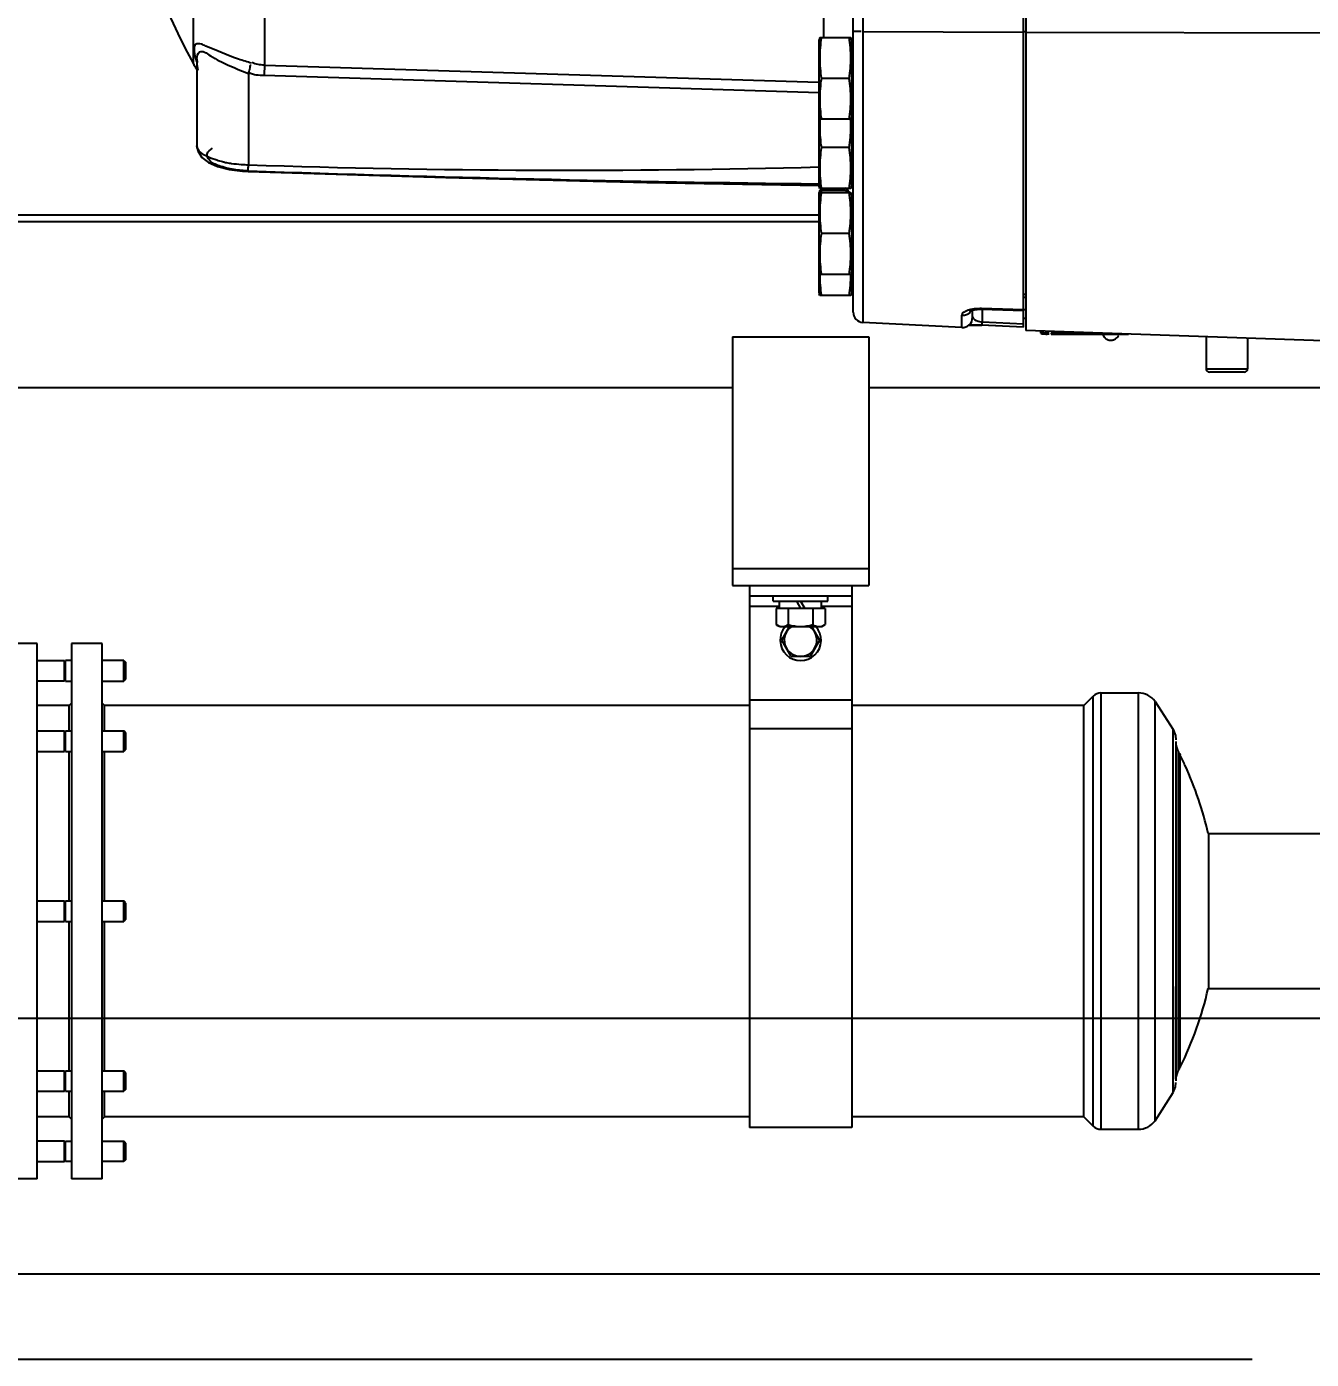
# Model space of a CAD drawing. Header units: millimetres. Extents: x 0 to 10500, y 0 to 7425.
# Drawn here: x 2226.6 to 2603.5, y 1625.7 to 2016.7 of the extents above; entities that cross this region are included whole.
import ezdxf

# ---------------------------------------------------------------- set-up
doc = ezdxf.new("R2010")
doc.units = ezdxf.units.MM
doc.header["$LTSCALE"] = 577.5
doc.layers.get('0').update_dxf_attribs({"linetype": 'CONTINUOUS'})
doc.layers.add('02___PRT_ALL_AXES', color=7, linetype='CONTINUOUS')
doc.layers.add('AXES', color=7, linetype='CONTINUOUS')
doc.styles.add('TEXTSTYLE_2', font='txt', dxfattribs={"width": 0.8})
doc.dimstyles.new('DIMSTYLE_1', dxfattribs={"dimtxt": 75, "dimasz": 3.5, "dimexe": 1.5, "dimexo": 1.5, "dimgap": 18.75, "dimtad": 1, "dimdec": 1, "dimtxsty": 'TEXTSTYLE_2', "dimblk": '_FILLED', "dimblk1": '_FILLED', "dimblk2": '_FILLED', "dimcen": 0.09, "dimadec": 1, "dimazin": 2, "dimtp": 0.1, "dimtm": 0.1, "dimtfac": 1, "dimtdec": 1, "dimtofl": 0, "dimtmove": 0, "dimatfit": 3, "dimldrblk": '_FILLED', "dimfxl": 1, "dimtolj": 1, "dimarcsym": 0})

# ---------------------------------------------------------------- blocks, each defined once
blk = doc.blocks.new('_FILLED')
at = {"color": 0, "linetype": 'ByBlock'}
blk.add_solid([(0, 0), (-1, 0.21), (-1, -0.21)], dxfattribs=at)
blk = doc.blocks.new('*D7')
at = {"color": 2, "linetype": 'Continuous', "transparency": 16777216}
for p, q in [((766.71, 2608.73), (681.85, 2608.73)), ((683.35, 2608.73), (683.35, 2129.73)), ((976.56, 2608.73), (818.98, 2608.73)), ((683.35, 1650.73), (683.35, 2129.73)), ((2711.14, 1650.73), (681.85, 1650.73))]:
    blk.add_line(p, q, dxfattribs=at)
at = {"color": 2, "linetype": 'Continuous', "transparency": 16777216, "xscale": 3.5, "yscale": 3.5, "zscale": 3.5}
for p, rotation in [((683.35, 2608.73), 90), ((683.35, 1650.73), 270)]:
    blk.add_blockref('_FILLED', p, dxfattribs=dict(at, rotation=rotation))
at = {"color": 2, "linetype": 'Continuous', "transparency": 16777216, "insert": (589.6, 2129.73), "char_height": 75, "width": 180, "attachment_point": 2, "rotation": 90, "line_spacing_factor": 0.9, "style": 'TEXTSTYLE_2'}
blk.add_mtext('958', dxfattribs=at)
blk = doc.blocks.new('*D8')
at = {"color": 2, "linetype": 'Continuous', "transparency": 16777216}
for p, q in [((2711.14, 2533.73), (889.89, 2533.73)), ((891.39, 2533.73), (891.39, 2129.73)), ((891.39, 1725.73), (891.39, 2129.73)), ((2711.14, 1725.73), (889.89, 1725.73))]:
    blk.add_line(p, q, dxfattribs=at)
at = {"color": 2, "linetype": 'Continuous', "transparency": 16777216, "xscale": 3.5, "yscale": 3.5, "zscale": 3.5}
for p, rotation in [((891.39, 2533.73), 90), ((891.39, 1725.73), 270)]:
    blk.add_blockref('_FILLED', p, dxfattribs=dict(at, rotation=rotation))
at = {"color": 2, "linetype": 'Continuous', "transparency": 16777216, "insert": (797.64, 2129.73), "char_height": 75, "width": 180, "attachment_point": 2, "rotation": 90, "line_spacing_factor": 0.9, "style": 'TEXTSTYLE_2'}
blk.add_mtext('808', dxfattribs=at)
blk = doc.blocks.new('*D9')
at = {"color": 2, "linetype": 'Continuous', "transparency": 16777216}
for p, q in [((747.82, 2633.73), (501.66, 2633.73)), ((503.16, 2633.73), (503.16, 2129.73)), ((503.16, 1625.73), (503.16, 2129.73)), ((2586.14, 1625.73), (501.66, 1625.73))]:
    blk.add_line(p, q, dxfattribs=at)
at = {"color": 2, "linetype": 'Continuous', "transparency": 16777216, "xscale": 3.5, "yscale": 3.5, "zscale": 3.5}
for p, rotation in [((503.16, 2633.73), 90), ((503.16, 1625.73), 270)]:
    blk.add_blockref('_FILLED', p, dxfattribs=dict(at, rotation=rotation))
at = {"color": 2, "linetype": 'Continuous', "transparency": 16777216, "insert": (409.41, 2129.73), "char_height": 75, "width": 240, "attachment_point": 2, "rotation": 90, "line_spacing_factor": 0.9, "style": 'TEXTSTYLE_2'}
blk.add_mtext('1008', dxfattribs=at)

msp = doc.modelspace()

# ---------------------------------------------------------------- linework, layer by layer
at = {"color": 6, "linetype": 'Continuous'}
for p, q in [((2519.08, 1928.56), (2519.08, 2268.97)), ((2519.69, 2268.9), (2519.69, 1927.56)), ((2471.92, 2266.5), (2471.92, 1929.96)), ((2469.08, 1932.96), (2469.08, 2263.5)), ((2296.37, 2166.19), (2296.37, 2005.44)), ((2275.47, 2153.5), (2275.47, 2005.96)), ((2460.39, 2025.03), (2460.39, 2013.53)), ((2471.92, 2015.31), (2519.08, 2015.14)), ((2519.08, 2015.3), (2519.69, 2015.3)), ((2519.69, 2015.14), (2690.01, 2014.73)), ((2459.25, 2013.53), (2459.08, 2012.89)), ((2459.08, 1990.18), (2459.08, 2012.88)), ((2459.25, 2013.53), (2468.41, 2013.53)), ((2468.58, 2012.89), (2468.41, 2013.53)), ((2468.58, 2012.89), (2468.58, 1969.87)), ((2469.08, 2012.89), (2468.58, 2012.89)), ((2276.58, 2007.22), (2276.58, 2007.23)), ((2276.58, 2007.14), (2276.58, 1981.77)), ((2291.67, 2003), (2291.67, 1976.18)), ((2459.08, 1997.34), (2296.32, 2002.34)), ((2296.37, 2005.44), (2459.05, 2000.45)), ((2467.91, 2001.53), (2459.75, 2001.53)), ((2459.25, 1989.53), (2459.08, 1990.17)), ((2459.08, 1969.88), (2459.08, 1990.17)), ((2468.58, 1990.17), (2468.41, 1989.53)), ((2469.08, 1990.17), (2468.58, 1990.17)), ((2468.41, 1989.53), (2459.25, 1989.53)), ((2276.58, 1981.77), (2276.85, 1980.24)), ((2276.85, 1980.24), (2278.06, 1978.33)), ((2467.91, 1981.23), (2459.75, 1981.23)), ((2278.06, 1978.33), (2280.01, 1976.85)), ((2280.01, 1976.85), (2282.65, 1975.69)), ((2282.65, 1975.69), (2286, 1974.82)), ((2286, 1974.82), (2289.93, 1974.3)), ((2289.93, 1974.3), (2291.65, 1974.21)), ((2291.67, 1974.39), (2291.65, 1974.21)), ((2291.65, 1974.21), (2349.58, 1972.44)), ((2349.58, 1972.44), (2408.53, 1971.02)), ((2408.53, 1971.02), (2459.08, 1970.1)), ((2459.25, 1969.23), (2459.08, 1969.87)), ((2459.25, 1968.73), (2459.08, 1968.09)), ((2459.08, 1967.39), (2459.08, 1968.08)), ((2459.25, 1968.03), (2459.08, 1967.39)), ((2459.08, 1938.48), (2459.08, 1967.38)), ((2468.41, 1969.23), (2459.25, 1969.23)), ((2459.25, 1968.73), (2466.63, 1968.73)), ((2459.25, 1968.03), (2468.41, 1968.03)), ((2465.95, 1969.23), (2467.46, 1968.13)), ((2468.58, 1969.87), (2468.41, 1969.23)), ((2468.58, 1967.39), (2468.41, 1968.03)), ((2469.08, 1969.87), (2468.58, 1969.87)), ((2468.58, 1967.39), (2468.58, 1938.47)), ((2469.08, 1967.39), (2468.58, 1967.39)), ((2467.91, 1956.03), (2459.75, 1956.03)), ((2459.25, 1944.03), (2459.08, 1944.67)), ((2468.41, 1944.03), (2459.25, 1944.03)), ((2468.58, 1944.67), (2468.41, 1944.03)), ((2469.08, 1944.67), (2468.58, 1944.67)), ((2459.25, 1937.83), (2459.08, 1938.47)), ((2468.41, 1937.83), (2459.25, 1937.83)), ((2468.58, 1938.47), (2468.41, 1937.83)), ((2469.08, 1938.47), (2468.58, 1938.47)), ((2519.69, 1938.13), (2519.08, 1938.13)), ((2519.69, 1937.3), (2519.08, 1937.3)), ((2500.92, 1928.44), (2500.92, 1932.05)), ((2503.35, 1933.28), (2503.66, 1933.41)), ((2503.4, 1933.32), (2503.35, 1933.28)), ((2503.66, 1933.41), (2504.71, 1933.66)), ((2504.08, 1931.44), (2504.08, 1933.51)), ((2504.08, 1931.72), (2504.08, 1931.69)), ((2504.08, 1931.69), (2504.09, 1931.61)), ((2504.09, 1931.61), (2504.1, 1931.56)), ((2504.71, 1933.66), (2506.28, 1933.79)), ((2506.28, 1933.79), (2506.83, 1933.79)), ((2506.83, 1933.79), (2506.76, 1933.98)), ((2519.08, 1933.61), (2506.76, 1933.98)), ((2506.83, 1933.79), (2519.08, 1933.41)), ((2507, 1930), (2507, 1933.79)), ((2519.08, 1933.74), (2519.69, 1933.74)), ((2500.92, 1928.44), (2471.92, 1929.96)), ((2502.89, 1929.11), (2503.25, 1929.13)), ((2503.25, 1929.13), (2504.26, 1929.17)), ((2504.26, 1929.17), (2505.58, 1929.16)), ((2505.58, 1929.16), (2506.79, 1929.12)), ((2506.76, 1929.13), (2506.79, 1929.12)), ((2519.08, 1928.58), (2506.76, 1929.13)), ((2519.08, 1928.56), (2506.79, 1929.12)), ((2519.08, 1929.45), (2507, 1930)), ((2519.69, 1931.13), (2519.08, 1931.13)), ((2519.69, 1931.1), (2519.08, 1931.1)), ((2690.01, 1921.61), (2519.69, 1927.55)), ((2524.12, 1926.77), (2524.12, 1927.15)), ((2527.17, 1926.88), (2527.17, 1926.5)), ((2538.97, 1926.88), (2527.17, 1926.88)), ((2527.17, 1926.5), (2549.87, 1926.5)), ((2572.59, 1925.71), (2572.59, 1916.35)), ((2584.79, 1925.28), (2584.79, 1916.35)), ((2572.59, 1916.35), (2584.79, 1916.35)), ((2583.79, 1915.35), (2573.6, 1915.35)), ((2541.74, 1821.23), (2552.74, 1821.23)), ((2552.74, 1693.23), (2552.74, 1821.23)), ((2557.62, 1818.72), (2562.94, 1810.49)), ((2557.62, 1695.74), (2557.62, 1818.72)), ((2562.94, 1810.49), (2563.61, 1808.8)), ((2562.94, 1703.98), (2562.94, 1810.49)), ((2563.61, 1808.8), (2563.75, 1807.47)), ((2563.73, 1806.45), (2563.73, 1735.32)), ((2563.75, 1806.97), (2563.75, 1707.43)), ((2564.54, 1803.84), (2564.79, 1803.43)), ((2564.54, 1710.62), (2564.54, 1803.84)), ((2564.79, 1803.43), (2565.01, 1803.01)), ((2565.01, 1802.95), (2565.01, 1803.01)), ((2565.01, 1798.33), (2565.01, 1802.95)), ((2565.01, 1711.62), (2565.01, 1798.33)), ((2563.73, 1707.88), (2563.73, 1735.1)), ((2564.54, 1710.62), (2564.79, 1711.03)), ((2564.79, 1711.03), (2565.01, 1711.46)), ((2565.01, 1711.86), (2565.02, 1711.46)), ((2562.94, 1703.98), (2563.61, 1705.66)), ((2563.61, 1705.66), (2563.75, 1706.99)), ((2557.62, 1695.74), (2562.94, 1703.98)), ((2541.74, 1693.23), (2552.74, 1693.23))]:
    msp.add_line(p, q, dxfattribs=at)
at = {"color": 7, "linetype": 'Continuous'}
for p, q in [((2000.14, 1961.55), (2459.25, 1961.55)), ((2000.14, 1959.53), (2459.25, 1959.53)), ((2438.66, 1852.73), (2438.66, 1693.73)), ((2438.66, 1849.73), (2468.66, 1849.73)), ((2468.66, 1852.73), (2468.66, 1693.73)), ((2438.66, 1846.73), (2447.49, 1846.73)), ((2460.83, 1846.03), (2446.45, 1846.03)), ((2452.43, 1848.13), (2453.64, 1846.03)), ((2453.64, 1848.13), (2454.86, 1846.03)), ((2459.79, 1846.73), (2468.66, 1846.73)), ((2229.76, 1835.73), (2220.76, 1835.73)), ((2229.76, 1678.73), (2229.76, 1835.73)), ((2239.76, 1835.73), (2239.76, 1678.73)), ((2248.76, 1835.73), (2239.76, 1835.73)), ((2248.76, 1678.73), (2248.76, 1835.73)), ((2229.76, 1830.73), (2237.76, 1830.73)), ((2237.76, 1824.73), (2237.76, 1830.73)), ((2237.76, 1830.19), (2237.99, 1830.6)), ((2238.07, 1824.73), (2238.07, 1830.73)), ((2239.76, 1830.73), (2238.07, 1830.73)), ((2255.14, 1830.73), (2248.76, 1830.73)), ((2255.14, 1830.73), (2255.76, 1830.12)), ((2255.14, 1824.73), (2255.14, 1830.73)), ((2255.76, 1825.34), (2255.76, 1830.12)), ((2237.76, 1824.73), (2229.76, 1824.73)), ((2237.76, 1825.27), (2237.99, 1824.87)), ((2238.07, 1824.73), (2239.76, 1824.73)), ((2248.76, 1824.73), (2255.14, 1824.73)), ((2255.76, 1825.34), (2255.14, 1824.73)), ((2239.08, 1817.56), (2239.76, 1818.23)), ((2249.43, 1817.56), (2248.76, 1818.23)), ((2438.66, 1819.23), (2468.66, 1819.23)), ((2536.74, 1817.56), (2539.48, 1820.29)), ((2539.48, 1694.17), (2539.48, 1820.29)), ((2541.74, 1821.23), (2541.74, 1693.23)), ((2239.08, 1817.56), (2229.76, 1817.56)), ((2239.08, 1810.08), (2239.08, 1817.56)), ((2249.43, 1810.08), (2249.43, 1817.56)), ((2438.66, 1817.56), (2249.43, 1817.56)), ((2536.74, 1817.56), (2468.66, 1817.56)), ((2536.74, 1696.91), (2536.74, 1817.56)), ((2438.66, 1810.77), (2468.66, 1810.77)), ((2229.76, 1810.08), (2237.76, 1810.08)), ((2237.76, 1804.08), (2237.76, 1810.08)), ((2237.76, 1809.54), (2237.99, 1809.95)), ((2238.07, 1804.08), (2238.07, 1810.08)), ((2238.07, 1810.08), (2239.76, 1810.08)), ((2248.76, 1810.08), (2255.14, 1810.08)), ((2255.76, 1809.47), (2255.14, 1810.08)), ((2255.14, 1804.08), (2255.14, 1810.08)), ((2255.76, 1804.7), (2255.76, 1809.47)), ((2229.76, 1804.08), (2237.76, 1804.08)), ((2237.76, 1804.62), (2237.99, 1804.22)), ((2238.07, 1804.08), (2239.76, 1804.08)), ((2239.08, 1760.23), (2239.08, 1803.76)), ((2248.76, 1804.08), (2255.14, 1804.08)), ((2249.43, 1760.23), (2249.43, 1803.76)), ((2255.76, 1804.7), (2255.14, 1804.08)), ((2573.26, 1779.97), (2573.26, 1734.5)), ((2573.26, 1779.97), (2628.26, 1779.97)), ((2229.76, 1760.23), (2237.76, 1760.23)), ((2237.76, 1754.23), (2237.76, 1760.23)), ((2237.76, 1759.69), (2237.99, 1760.09)), ((2238.07, 1754.23), (2238.07, 1760.23)), ((2238.07, 1760.23), (2239.76, 1760.23)), ((2248.76, 1760.23), (2255.14, 1760.23)), ((2255.76, 1759.62), (2255.14, 1760.23)), ((2255.14, 1754.23), (2255.14, 1760.23)), ((2255.76, 1754.85), (2255.76, 1759.61)), ((2229.76, 1754.23), (2237.76, 1754.23)), ((2237.76, 1754.77), (2237.99, 1754.37)), ((2238.07, 1754.23), (2239.76, 1754.23)), ((2239.08, 1710.7), (2239.08, 1754.23)), ((2248.76, 1754.23), (2255.14, 1754.23)), ((2249.43, 1710.7), (2249.43, 1754.23)), ((2255.76, 1754.84), (2255.14, 1754.23)), ((2573.26, 1734.5), (2628.26, 1734.5)), ((2229.76, 1710.38), (2237.76, 1710.38)), ((2237.76, 1704.38), (2237.76, 1710.38)), ((2237.76, 1709.84), (2237.99, 1710.24)), ((2238.07, 1704.38), (2238.07, 1710.38)), ((2238.07, 1710.38), (2239.76, 1710.38)), ((2248.76, 1710.38), (2255.14, 1710.38)), ((2255.76, 1709.77), (2255.14, 1710.38)), ((2255.14, 1704.38), (2255.14, 1710.38)), ((2255.76, 1704.99), (2255.76, 1709.76)), ((2237.76, 1704.92), (2237.99, 1704.52)), ((2255.76, 1704.99), (2255.14, 1704.38)), ((2229.76, 1704.38), (2237.76, 1704.38)), ((2238.07, 1704.38), (2239.76, 1704.38)), ((2239.08, 1696.91), (2239.08, 1704.38)), ((2248.76, 1704.38), (2255.14, 1704.38)), ((2249.43, 1696.91), (2249.43, 1704.38)), ((2239.08, 1696.91), (2229.76, 1696.91)), ((2239.08, 1696.91), (2239.76, 1696.23)), ((2249.43, 1696.91), (2248.76, 1696.23)), ((2438.66, 1696.91), (2249.43, 1696.91)), ((2536.74, 1696.91), (2468.66, 1696.91)), ((2536.74, 1696.91), (2539.48, 1694.17)), ((2468.66, 1693.73), (2438.66, 1693.73)), ((2237.76, 1689.73), (2229.76, 1689.73)), ((2237.76, 1683.73), (2237.76, 1689.73)), ((2237.99, 1689.6), (2237.76, 1689.19)), ((2238.07, 1683.73), (2238.07, 1689.73)), ((2238.07, 1689.73), (2239.76, 1689.73)), ((2248.76, 1689.73), (2255.14, 1689.73)), ((2255.76, 1689.12), (2255.14, 1689.73)), ((2255.14, 1683.73), (2255.14, 1689.73)), ((2255.76, 1684.34), (2255.76, 1689.12)), ((2229.76, 1683.73), (2237.76, 1683.73)), ((2237.76, 1684.27), (2237.99, 1683.87)), ((2239.76, 1683.73), (2238.07, 1683.73)), ((2255.14, 1683.73), (2248.76, 1683.73)), ((2255.76, 1684.34), (2255.14, 1683.73)), ((2229.76, 1678.73), (2220.76, 1678.73)), ((2248.76, 1678.73), (2239.76, 1678.73))]:
    msp.add_line(p, q, dxfattribs=at)
at = {"color": 3, "linetype": 'Continuous'}
for p, q in [((2433.64, 1910.73), (2001.53, 1910.73)), ((2688.69, 1910.73), (2473.64, 1910.73))]:
    msp.add_line(p, q, dxfattribs=at)
at = {"color": 6, "linetype": 'Continuous'}
for centre, radius, start, end in [((2406.08, 2079.73), 150, 150.5406, 209.4594), ((2494.45, 2007.53), 35.19, 175.1439, 184.854), ((2433.21, 2007.53), 35.19, 355.1438, 4.8539), ((2297.24, 2018.25), 25, 209.4594, 213.7036), ((2291.37, 2011.75), 15.79, 195.1675, 196.9719), ((2292.2, 2012), 16.66, 196.9764, 199.4417), ((2287.6, 2007.3), 11.02, 180.3761, 182.7873), ((2290.98, 2007.45), 14.41, 182.7514, 184.8067), ((2324.59, 2093.12), 95.94, 249.7909, 249.9364), ((2494.45, 1995.53), 35.19, 175.1439, 184.854), ((2433.21, 1995.53), 35.19, 355.1438, 4.8539), ((2494.19, 1987.23), 34.94, 176.2321, 184.891), ((2433.46, 1987.23), 34.94, 355.1071, 3.7751), ((2291.11, 2008.24), 31.93, 257.5114, 258.3206), ((2291.45, 2009.9), 33.63, 258.3227, 259.3917), ((2291.98, 2012.78), 36.56, 259.4085, 261.7867), ((2292.7, 2017.87), 41.69, 261.813, 265.6203), ((2292.96, 2020.86), 44.7, 265.5777, 268.3519), ((2385.69, 4793.17), 2818.56, 268.08842, 271.49201), ((2494.45, 1975.23), 35.19, 175.1439, 184.854), ((2433.21, 1975.23), 35.19, 355.1438, 4.8539), ((2550.98, 9715.29), 7745.24, 268.081404, 269.320231), ((2510.21, 1960.92), 51.06, 171.1991, 172.0469), ((2463.3, 1964.61), 5.88, 45.2232, 53.0094), ((2463.41, 1964.72), 5.72, 35.981, 45.2089), ((2494.45, 1962.03), 35.19, 175.1439, 184.854), ((2433.21, 1962.03), 35.19, 355.1438, 4.8539), ((2494.45, 1950.03), 35.19, 175.1439, 184.854), ((2433.21, 1950.03), 35.19, 355.1438, 4.8539), ((2492.22, 1943.83), 32.97, 179.6521, 179.999), ((2494.4, 1943.86), 35.15, 180.0572, 184.9186), ((2433.4, 1943.86), 35.01, 355.0732, 0.2823), ((2472.08, 1932.96), 3, 180, 267), ((2501.08, 1931.44), 3, 267, 360), ((2504.54, 1880.95), 48.23, 87.3522, 89.6972), ((2544.82, 1927.4), 2.75, 217.3251, 225.4632), ((2544.75, 1927.33), 2.66, 225.4379, 234.666), ((2544.71, 1927.28), 2.58, 234.7162, 242.2757), ((2544.7, 1927.27), 2.58, 242.2688, 249.4436), ((2544.69, 1927.23), 2.53, 249.4396, 256.1461), ((2544.59, 1927.28), 2.59, 286.4131, 292.7371), ((2573.59, 1916.35), 1, 180, 270), ((2583.79, 1916.35), 1, 270, 360), ((2552.74, 1815.23), 6, 35.5854, 90), ((2568.72, 1806.58), 5, 183.3622, 213.2566), ((2472.59, 1757.16), 103.17, 24.4718, 26.3807), ((2472.47, 1757.14), 103.29, 12.761, 24.4586), ((2472.37, 1757.37), 103.4, 333.6408, 347.2297), ((2568.72, 1707.88), 5, 146.7439, 176.6377), ((2552.74, 1699.23), 6, 270, 324.414)]:
    msp.add_arc(centre, radius, start, end, dxfattribs=at)
at = {"color": 7, "linetype": 'Continuous'}
for centre, start, end in [((2541.74, 1818.03), 90, 135), ((2541.74, 1696.43), 225, 270)]:
    msp.add_arc(centre, 3.2, start, end, dxfattribs=at)
at = {"color": 6, "linetype": 'Continuous'}
for points, knots in [([(2469.08, 2015.52), (2469.08, 2015.33), (2470.29, 2015.47), (2470.8, 2015.34), (2471.38, 2015.37)], [0, 0, 0, 0, 0.246318, 1, 1, 1, 1]), ([(2277.88, 2011.54), (2277.33, 2011.72), (2275.84, 2011.97), (2275.73, 2010.51), (2275.74, 2009.98)], [0, 0, 0, 0, 0.521639, 1, 1, 1, 1]), ([(2276.58, 2007.24), (2276.57, 2007.99), (2277.3, 2010.47), (2281.55, 2007.34), (2285.58, 2005.52), (2289.45, 2003.82), (2291.44, 2003.09)], [0, 0, 0, 0, 0.12641, 0.317067, 0.638024, 1, 1, 1, 1]), ([(2279.22, 2011.02), (2278.99, 2011.12), (2278.54, 2011.31), (2278.09, 2011.47), (2277.88, 2011.54)], [0, 0, 0, 0, 0.53615, 1, 1, 1, 1]), ([(2292.62, 2006), (2291.34, 2006.36), (2286.75, 2007.71), (2282.39, 2009.68), (2279.22, 2011.02)], [0, 0, 0, 0, 0.279736, 1, 1, 1, 1]), ([(2291.67, 2003), (2291.83, 2003.56), (2292.16, 2003.99), (2292.24, 2005.6), (2292.48, 2005.45)], [0, 0, 0, 0, 0.676052, 1, 1, 1, 1]), ([(2296.37, 2005.44), (2296.37, 2005.26), (2296.36, 2004.26), (2296.34, 2003.27), (2296.31, 2002.45)], [0, 0, 0, 0, 0.175242, 1, 1, 1, 1]), ([(2282.4, 1977.52), (2281.57, 1977.77), (2279.4, 1978.51), (2276.59, 1980.19), (2276.58, 1981.77)], [0, 0, 0, 0, 0.353071, 1, 1, 1, 1]), ([(2287.49, 1974.78), (2285.98, 1975.01), (2283.47, 1975.68), (2280.36, 1976.87), (2279.03, 1979.55), (2280.45, 1980.64), (2281.12, 1981.03)], [0, 0, 0, 0, 0.378649, 0.647282, 0.808304, 1, 1, 1, 1]), ([(2291.65, 1974.17), (2291.63, 1974.08), (2291.64, 1975.29), (2291.66, 1975.38), (2291.68, 1975.86)], [0, 0, 0, 0, 0.15349, 1, 1, 1, 1]), ([(2502.79, 1933.5), (2502.51, 1933.42), (2501.8, 1933.15), (2500.92, 1932.57), (2500.92, 1932.05)], [0, 0, 0, 0, 0.362388, 1, 1, 1, 1]), ([(2503.61, 1933.72), (2503.47, 1933.69), (2503.19, 1933.62), (2502.92, 1933.55), (2502.79, 1933.5)], [0, 0, 0, 0, 0.51746, 1, 1, 1, 1]), ([(2504.69, 1933.89), (2504.5, 1933.87), (2504.14, 1933.82), (2503.78, 1933.76), (2503.61, 1933.72)], [0, 0, 0, 0, 0.515004, 1, 1, 1, 1]), ([(2504.1, 1931.56), (2504.12, 1931.42), (2504.27, 1931.11), (2504.54, 1930.89), (2504.7, 1930.78)], [0, 0, 0, 0, 0.423784, 1, 1, 1, 1]), ([(2504.7, 1930.78), (2504.78, 1930.72), (2504.97, 1930.61), (2505.18, 1930.51), (2505.29, 1930.46)], [0, 0, 0, 0, 0.461466, 1, 1, 1, 1]), ([(2506.79, 1929.12), (2506.87, 1929.13), (2506.9, 1929.56), (2506.97, 1929.78), (2507, 1930)], [0, 0, 0, 0, 0.287678, 1, 1, 1, 1]), ([(2524.12, 1927.15), (2524.12, 1927.09), (2524.38, 1927.03), (2524.53, 1926.99), (2524.67, 1926.97)], [0, 0, 0, 0, 0.279741, 1, 1, 1, 1]), ([(2524.12, 1926.77), (2524.12, 1926.63), (2524.9, 1926.62), (2525.26, 1926.54), (2525.65, 1926.54)], [0, 0, 0, 0, 0.263234, 1, 1, 1, 1]), ([(2524.67, 1926.97), (2524.82, 1926.95), (2525.14, 1926.93), (2525.47, 1926.92), (2525.65, 1926.92)], [0, 0, 0, 0, 0.439111, 1, 1, 1, 1]), ([(2525.65, 1926.92), (2525.79, 1926.92), (2526.09, 1926.92), (2526.39, 1926.94), (2526.55, 1926.95)], [0, 0, 0, 0, 0.470831, 1, 1, 1, 1]), ([(2525.65, 1926.54), (2525.79, 1926.54), (2526.09, 1926.54), (2526.39, 1926.56), (2526.55, 1926.57)], [0, 0, 0, 0, 0.470831, 1, 1, 1, 1]), ([(2542.15, 1926.73), (2542.19, 1926.55), (2542.32, 1926.2), (2542.52, 1925.88), (2542.63, 1925.73)], [0, 0, 0, 0, 0.496267, 1, 1, 1, 1]), ([(2544.08, 1924.77), (2544.28, 1924.72), (2544.7, 1924.67), (2545.12, 1924.73), (2545.32, 1924.79)], [0, 0, 0, 0, 0.497134, 1, 1, 1, 1]), ([(2545.59, 1924.89), (2545.69, 1924.93), (2545.88, 1925.02), (2546.06, 1925.14), (2546.15, 1925.2)], [0, 0, 0, 0, 0.498041, 1, 1, 1, 1]), ([(2546.15, 1925.2), (2546.33, 1925.33), (2546.65, 1925.61), (2546.9, 1925.96), (2547, 1926.14)], [0, 0, 0, 0, 0.504812, 1, 1, 1, 1])]:
    msp.add_open_spline(points, degree=3, knots=knots, dxfattribs=at)
for points in [[(2275.74, 2009.98), (2275.76, 2009.18), (2275.92, 2008.39), (2276.13, 2007.61)], [(2459.75, 2013.53), (2459.59, 2012.53), (2459.47, 2011.52), (2459.38, 2010.51)], [(2468.28, 2010.51), (2468.19, 2011.52), (2468.06, 2012.53), (2467.91, 2013.53)], [(2276.96, 2003.93), (2276.81, 2004.7), (2276.69, 2005.47), (2276.62, 2006.25)], [(2296.37, 2005.44), (2295.14, 2005.47), (2293.81, 2005.55), (2292.75, 2006.18)], [(2296.32, 2002.34), (2294.79, 2002.38), (2293.14, 2002.47), (2291.81, 2003.22)], [(2459.38, 2004.55), (2459.47, 2003.54), (2459.59, 2002.53), (2459.75, 2001.53)], [(2467.91, 2001.53), (2468.06, 2002.53), (2468.19, 2003.54), (2468.28, 2004.55)], [(2459.75, 2001.53), (2459.59, 2000.53), (2459.47, 1999.52), (2459.38, 1998.51)], [(2468.28, 1998.51), (2468.19, 1999.52), (2468.06, 2000.53), (2467.91, 2001.53)], [(2459.38, 1992.55), (2459.47, 1991.54), (2459.59, 1990.53), (2459.75, 1989.53)], [(2467.91, 1989.53), (2468.06, 1990.53), (2468.19, 1991.54), (2468.28, 1992.55)], [(2459.38, 1984.25), (2459.47, 1983.24), (2459.59, 1982.23), (2459.75, 1981.23)], [(2467.91, 1981.23), (2468.06, 1982.23), (2468.19, 1983.24), (2468.28, 1984.25)], [(2459.75, 1981.23), (2459.59, 1980.23), (2459.47, 1979.22), (2459.38, 1978.21)], [(2468.28, 1978.21), (2468.19, 1979.22), (2468.06, 1980.23), (2467.91, 1981.23)], [(2284.2, 1977.06), (2283.6, 1977.2), (2282.99, 1977.35), (2282.4, 1977.52)], [(2291.67, 1974.39), (2290.27, 1974.44), (2288.87, 1974.56), (2287.49, 1974.78)], [(2459.38, 1972.25), (2459.47, 1971.24), (2459.59, 1970.23), (2459.75, 1969.23)], [(2467.91, 1969.23), (2468.06, 1970.23), (2468.19, 1971.24), (2468.28, 1972.25)], [(2459.75, 1968.03), (2459.59, 1967.03), (2459.47, 1966.02), (2459.38, 1965.01)], [(2468.28, 1965.01), (2468.19, 1966.02), (2468.06, 1967.03), (2467.91, 1968.03)], [(2459.38, 1959.05), (2459.47, 1958.04), (2459.59, 1957.03), (2459.75, 1956.03)], [(2467.91, 1956.03), (2468.06, 1957.03), (2468.19, 1958.04), (2468.28, 1959.05)], [(2459.75, 1956.03), (2459.59, 1955.03), (2459.47, 1954.02), (2459.38, 1953.01)], [(2468.28, 1953.01), (2468.19, 1954.02), (2468.06, 1955.03), (2467.91, 1956.03)], [(2459.38, 1947.05), (2459.47, 1946.04), (2459.59, 1945.03), (2459.75, 1944.03)], [(2467.91, 1944.03), (2468.06, 1945.03), (2468.19, 1946.04), (2468.28, 1947.05)], [(2459.38, 1940.85), (2459.47, 1939.84), (2459.59, 1938.83), (2459.75, 1937.83)], [(2467.91, 1937.83), (2468.06, 1938.83), (2468.19, 1939.84), (2468.28, 1940.85)], [(2500.92, 1932.05), (2501.93, 1932), (2503.62, 1932.4), (2503.62, 1933.41)], [(2506.76, 1933.98), (2506.07, 1934), (2505.38, 1933.97), (2504.69, 1933.89)], [(2504.79, 1929.18), (2504.18, 1929.19), (2503.56, 1929.18), (2502.95, 1929.15)], [(2505.29, 1930.46), (2505.83, 1930.23), (2506.41, 1930.09), (2507, 1930)]]:
    msp.add_open_spline(points, degree=3, dxfattribs=at)
at = {"layer": '02___PRT_ALL_AXES', "color": 7, "linetype": 'Continuous'}
for p, q in [((2445.64, 1848.13), (2445.64, 1849.73)), ((2461.64, 1848.13), (2461.64, 1849.73)), ((2445.64, 1848.13), (2461.64, 1848.13)), ((2446.45, 1846.03), (2446.45, 1841.29)), ((2447.49, 1846.03), (2447.49, 1848.13)), ((2450.05, 1846.03), (2450.05, 1841.29)), ((2457.24, 1846.03), (2457.24, 1841.29)), ((2459.79, 1846.03), (2459.79, 1848.13)), ((2460.83, 1846.03), (2460.83, 1841.29)), ((2447.42, 1840.73), (2446.45, 1841.29)), ((2447.42, 1840.73), (2459.87, 1840.73)), ((2448.13, 1836.73), (2450.44, 1840.73)), ((2456.87, 1840.73), (2459.18, 1836.73)), ((2459.87, 1840.73), (2460.83, 1841.29)), ((2450.89, 1831.95), (2448.13, 1836.73)), ((2459.18, 1836.73), (2456.42, 1831.95)), ((2456.42, 1831.95), (2450.89, 1831.95))]:
    msp.add_line(p, q, dxfattribs=at)
for radius, start, end in [(6, 138.1357, 41.8643), (4.78, 123.0996, 56.9004)]:
    msp.add_arc((2453.66, 1836.73), radius, start, end, dxfattribs=at)
for points, knots in [([(2446.45, 1841.29), (2446.6, 1841.2), (2447.15, 1840.91), (2447.79, 1840.73), (2448.25, 1840.73)], [0, 0, 0, 0, 0.263017, 1, 1, 1, 1]), ([(2448.25, 1840.73), (2448.4, 1840.73), (2449.04, 1840.79), (2449.63, 1841.05), (2450.05, 1841.29)], [0, 0, 0, 0, 0.241275, 1, 1, 1, 1]), ([(2457.24, 1841.29), (2457.38, 1841.2), (2457.94, 1840.91), (2458.57, 1840.73), (2459.04, 1840.73)], [0, 0, 0, 0, 0.263017, 1, 1, 1, 1]), ([(2459.04, 1840.73), (2459.19, 1840.73), (2459.82, 1840.79), (2460.42, 1841.05), (2460.83, 1841.29)], [0, 0, 0, 0, 0.241275, 1, 1, 1, 1])]:
    msp.add_open_spline(points, degree=3, knots=knots, dxfattribs=at)
for points in [[(2450.05, 1841.29), (2451.21, 1840.95), (2452.43, 1840.73), (2453.64, 1840.73)], [(2453.64, 1840.73), (2454.86, 1840.73), (2456.07, 1840.95), (2457.24, 1841.29)]]:
    msp.add_open_spline(points, degree=3, dxfattribs=at)
at = {"layer": 'AXES', "color": 7, "linetype": 'Continuous'}
for p, q in [((2433.64, 1925.73), (2433.64, 1852.73)), ((2433.64, 1925.73), (2473.64, 1925.73)), ((2473.64, 1925.73), (2473.64, 1852.73)), ((2433.64, 1857.73), (2473.64, 1857.73)), ((2433.64, 1852.73), (2473.64, 1852.73))]:
    msp.add_line(p, q, dxfattribs=at)

# ---------------------------------------------------------------- dimensions: what is measured, and where the dimension line sits
at = {"color": 2, "linetype": 'Continuous'}
for base, p1, p2, angle, text, picture, middle in [((503.16, 1625.73), (749.32, 2633.73), (2587.64, 1625.73), 270, '1008', '*D9', (503.16, 2131.6)), ((683.35, 2608.73), (2712.64, 1650.73), (978.06, 2608.73), 90, '958', '*D7', (683.35, 2131.6)), ((891.39, 1725.73), (2712.64, 2533.73), (2712.64, 1725.73), 270, '808', '*D8', (891.39, 2129.73))]:
    dim = msp.add_linear_dim(base=base, p1=p1, p2=p2, angle=angle, text=text, dimstyle='DIMSTYLE_1', dxfattribs=at)
    dim.commit()
    dim.dimension.update_dxf_attribs({"geometry": picture, "text_midpoint": middle, "dimtype": 160})

doc.saveas('drawing.dxf')
